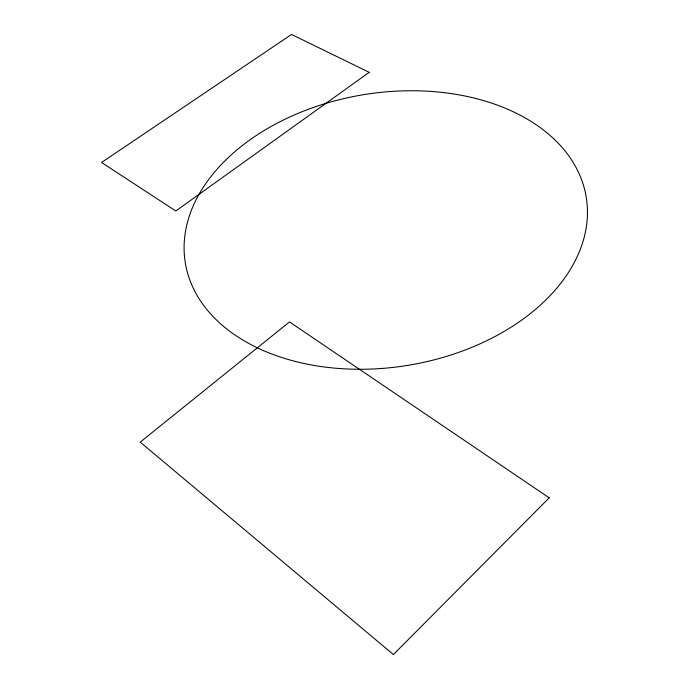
<?xml version="1.0" encoding="UTF-8"?>
<svg xmlns="http://www.w3.org/2000/svg" width="689" height="689" viewBox="0 0 689 689"><rect width="100%" height="100%" fill="white"/><g stroke="black" fill="none" stroke-linecap="round" stroke-linejoin="round"><path stroke-width="1.03" d="M549.202 497.854L393.393 654.55L140.22 442.131L289.509 321.909L549.202 497.854M369.201 72.336L175.807 210.989L101.576 162.483L291.533 34.45L369.201 72.336M295.262 361.415A203.126 137.137 -9.3 0 0 587.106 204.237A203.126 137.137 -9.3 0 0 274.937 124.373A203.126 137.137 -9.3 0 0 295.262 361.415"/></g></svg>
